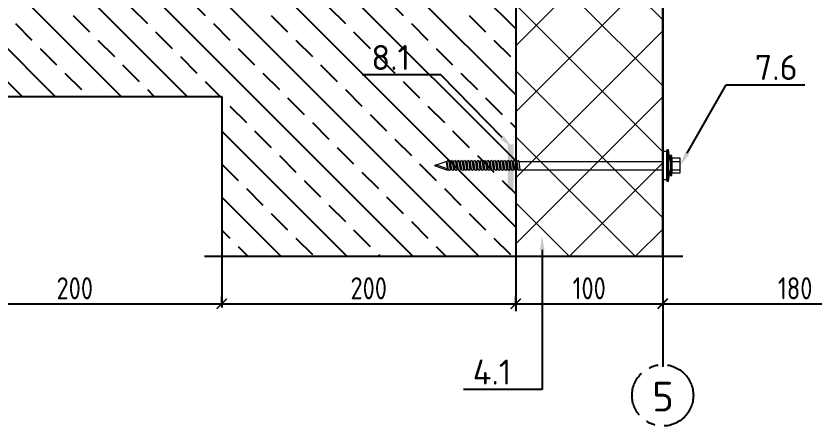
# Model space of a CAD drawing. Header units: millimetres. Extents: x -3689 to 3021565, y -698052 to -604547.
# Drawn here: x 2758341 to 2758884, y -668411 to -668132 of the extents above; entities that cross this region are included whole.
import ezdxf
from ezdxf import colors
from ezdxf.entities.mleader import LeaderData, LeaderLine
from ezdxf.math import Vec2, Vec3

# ---------------------------------------------------------------- set-up
doc = ezdxf.new("R2010")
doc.units = ezdxf.units.MM
doc.header["$PDMODE"] = 35
doc.linetypes.add('CENTER', pattern=[50.800000000000004, 31.75, -6.35, 6.35, -6.35])
doc.layers.get('0').update_dxf_attribs({"lineweight": 0})
doc.layers.get('Defpoints').update_dxf_attribs({"color": 4})
doc.layers.add('A-FLOR-DIMS', color=133, linetype='Continuous', lineweight=0)
for name, color, linetype in [('A-FLOR-IDEN', 14, 'Continuous'), ('A-WALL-PATT', 181, 'Continuous'), ('S-GRID', 133, 'CENTER'), ('S-METL', 14, 'Continuous'), ('S-WALL-PATT', 181, 'Continuous')]:
    doc.layers.add(name, color=color, linetype=linetype)
doc.styles.add('GOST 2.304', font='CS_Gost2304.shx')
doc.styles.add('ЕСКД', font='isocpeur.ttf')
doc.dimstyles.new('001.5', dxfattribs={"dimscale": 10, "dimtxt": 1.5, "dimasz": 0.7, "dimexe": 0.5, "dimexo": 0, "dimgap": 0.3, "dimtad": 1, "dimdec": 0, "dimrnd": 0.001, "dimtxsty": 'GOST 2.304', "dimblk": 'ARCHTICK', "dimcen": 0, "dimdle": 0.5, "dimclrd": 256, "dimclre": 256, "dimclrt": 256, "dimadec": 0, "dimazin": 2, "dimtfac": 0.75, "dimtdec": 0, "dimtmove": 1, "dimatfit": 3, "dimfxl": 1, "dimtolj": 1, "dimarcsym": 0})

# ---------------------------------------------------------------- blocks, each defined once
blk = doc.blocks.new('*U577')
at = {"lineweight": 0}
h = blk.add_hatch(dxfattribs=at)
h.set_pattern_fill('ANSI37', color=0, scale=10, style=0)
h.set_pattern_definition([(45, (40, -711.1328043282265), (-22.45064030267288, 22.45064030267288), []), (135, (40, -711.1328043282265), (-22.45064030267288, -22.45064030267288), [])])
h.paths.add_polyline_path([(0, 288.8671956717735), (0, 0), (100, 0), (100, 288.8671956717735)])
at = {"color": 5, "lineweight": 0}
for p, q in [((100, 288.8671956717735), (0, 288.8671956717735)), ((0, 0), (100, 0))]:
    blk.add_line(p, q, dxfattribs=at)
at = {"color": 5}
for p, q in [((0, 288.8671956717735), (0, 0)), ((100, 0), (100, 288.8671956717735))]:
    blk.add_line(p, q, dxfattribs=at)
blk = doc.blocks.new('_ARCHTICK')
at = {"color": 0, "linetype": 'ByBlock', "const_width": 0.15}
blk.add_lwpolyline([(-0.5, -0.5), (0.5, 0.5)], dxfattribs=at)
blk = doc.blocks.new('*D583')
at = {"layer": 'A-FLOR-DIMS', "lineweight": -2, "ltscale": 10, "transparency": 16777216}
for p, q in [((2758280.684678568, -668314.0933985176), (2758280.684678568, -668332.663010651)), ((2758480.684678568, -668327.663010651), (2758480.684678568, -668322.663010651)), ((2758275.684678568, -668327.663010651), (2758485.684678568, -668327.663010651))]:
    blk.add_line(p, q, dxfattribs=at)
at = {"layer": 'Defpoints', "color": 0, "ltscale": 10, "transparency": 16777216}
for p in [(2758280.684678568, -668314.0933985176), (2758480.684678568, -668327.663010651), (2758480.684678568, -668327.663010651)]:
    blk.add_point(p, dxfattribs=at)
at = {"layer": 'A-FLOR-DIMS', "lineweight": -2, "ltscale": 10, "transparency": 16777216, "xscale": 7, "yscale": 7, "zscale": 7, "rotation": 180}
blk.add_blockref('_ARCHTICK', (2758280.684678568, -668327.663010651), dxfattribs=at)
at = {"layer": 'A-FLOR-DIMS', "lineweight": -2, "ltscale": 10, "transparency": 16777216, "xscale": 7, "yscale": 7, "zscale": 7}
blk.add_blockref('_ARCHTICK', (2758480.684678568, -668327.663010651), dxfattribs=at)
at = {"layer": 'A-FLOR-DIMS', "ltscale": 10, "transparency": 16777216, "insert": (2758380.684678568, -668317.163010651), "char_height": 15, "attachment_point": 5, "style": 'GOST 2.304'}
blk.add_mtext('\\A1;200', dxfattribs=at)
blk = doc.blocks.new('*D584')
at = {"layer": 'A-FLOR-DIMS', "lineweight": -2, "ltscale": 10, "transparency": 16777216}
for p, q in [((2758680.684678568, -668257.6713027832), (2758680.684678568, -668332.663010651)), ((2758480.684678568, -668327.663010651), (2758480.684678568, -668322.663010651)), ((2758475.684678568, -668327.663010651), (2758685.684678568, -668327.663010651))]:
    blk.add_line(p, q, dxfattribs=at)
at = {"layer": 'Defpoints', "color": 0, "ltscale": 10, "transparency": 16777216}
for p in [(2758680.684678568, -668257.6713027832), (2758480.684678568, -668327.663010651), (2758680.684678568, -668327.663010651)]:
    blk.add_point(p, dxfattribs=at)
at = {"layer": 'A-FLOR-DIMS', "lineweight": -2, "ltscale": 10, "transparency": 16777216, "xscale": 7, "yscale": 7, "zscale": 7, "rotation": 180}
blk.add_blockref('_ARCHTICK', (2758480.684678568, -668327.663010651), dxfattribs=at)
at = {"layer": 'A-FLOR-DIMS', "lineweight": -2, "ltscale": 10, "transparency": 16777216, "xscale": 7, "yscale": 7, "zscale": 7}
blk.add_blockref('_ARCHTICK', (2758680.684678568, -668327.663010651), dxfattribs=at)
at = {"layer": 'A-FLOR-DIMS', "ltscale": 10, "transparency": 16777216, "insert": (2758580.684678568, -668317.163010651), "char_height": 15, "attachment_point": 5, "style": 'GOST 2.304'}
blk.add_mtext('\\A1;200', dxfattribs=at)
blk = doc.blocks.new('*D585')
at = {"layer": 'A-FLOR-DIMS', "lineweight": -2, "ltscale": 10, "transparency": 16777216}
for p, q in [((2758780.684678568, -668242.8031379913), (2758780.684678568, -668332.663010651)), ((2758680.684678568, -668327.663010651), (2758680.684678568, -668322.663010651)), ((2758675.684678568, -668327.663010651), (2758785.684678568, -668327.663010651))]:
    blk.add_line(p, q, dxfattribs=at)
at = {"layer": 'Defpoints', "color": 0, "ltscale": 10, "transparency": 16777216}
for p in [(2758780.684678568, -668242.8031379913), (2758680.684678568, -668327.663010651), (2758780.684678568, -668327.663010651)]:
    blk.add_point(p, dxfattribs=at)
at = {"layer": 'A-FLOR-DIMS', "lineweight": -2, "ltscale": 10, "transparency": 16777216, "xscale": 7, "yscale": 7, "zscale": 7, "rotation": 180}
blk.add_blockref('_ARCHTICK', (2758680.684678568, -668327.663010651), dxfattribs=at)
at = {"layer": 'A-FLOR-DIMS', "lineweight": -2, "ltscale": 10, "transparency": 16777216, "xscale": 7, "yscale": 7, "zscale": 7}
blk.add_blockref('_ARCHTICK', (2758780.684678568, -668327.663010651), dxfattribs=at)
at = {"layer": 'A-FLOR-DIMS', "ltscale": 10, "transparency": 16777216, "insert": (2758730.684678568, -668317.163010651), "char_height": 15, "attachment_point": 5, "style": 'GOST 2.304'}
blk.add_mtext('\\A1;100', dxfattribs=at)
blk = doc.blocks.new('*D586')
at = {"layer": 'A-FLOR-DIMS', "lineweight": -2, "ltscale": 10, "transparency": 16777216}
for p, q in [((2758780.684678568, -667815.1944610759), (2758780.684678568, -668332.663010651)), ((2758960.987209867, -667986.7082305051), (2758960.987209867, -668332.663010651)), ((2758775.684678568, -668327.663010651), (2758965.987209867, -668327.663010651))]:
    blk.add_line(p, q, dxfattribs=at)
at = {"layer": 'Defpoints', "color": 0, "ltscale": 10, "transparency": 16777216}
for p in [(2758780.684678568, -667815.1944610759), (2758960.987209867, -667986.7082305051), (2758960.987209867, -668327.663010651)]:
    blk.add_point(p, dxfattribs=at)
at = {"layer": 'A-FLOR-DIMS', "lineweight": -2, "ltscale": 10, "transparency": 16777216, "xscale": 7, "yscale": 7, "zscale": 7, "rotation": 180}
blk.add_blockref('_ARCHTICK', (2758780.684678568, -668327.663010651), dxfattribs=at)
at = {"layer": 'A-FLOR-DIMS', "lineweight": -2, "ltscale": 10, "transparency": 16777216, "xscale": 7, "yscale": 7, "zscale": 7}
blk.add_blockref('_ARCHTICK', (2758960.987209867, -668327.663010651), dxfattribs=at)
at = {"layer": 'A-FLOR-DIMS', "ltscale": 10, "transparency": 16777216, "insert": (2758870.835944218, -668317.163010651), "char_height": 15, "attachment_point": 5, "style": 'GOST 2.304'}
blk.add_mtext('\\A1;180', dxfattribs=at)
blk = doc.blocks.new('*U558')
at = {"lineweight": 0, "ltscale": 10}
for p, q in [((-5.095994903997053, 6.794659872000919), (-6.228438215970528, 6.794659872000918)), ((-6.228438215970528, 6.794659872000918), (-6.228438215970526, -6.794659872000921)), ((-3.963551591994475, 10.75821146399539), (-5.095994903997052, 2.831108280006446)), ((-5.095994903997051, -6.794659872000921), (-5.095994903997053, 6.794659872000919)), ((-2.831108279991896, 10.75821146399539), (-3.963551591994475, 10.75821146399539)), ((-3.963551591994475, 10.75821146399539), (-3.963551591994472, -10.75821146399539)), ((-2.831108279991894, -10.75821146399539), (-2.831108279991896, 10.75821146399539)), ((-1.281526967877866e-15, 9.625768151992814), (-2.831108279991896, 9.625768151992814)), ((-2.831108279991896, 9.625768151992814), (-2.831108279991894, -9.625768151992814)), ((1.281526967877866e-15, -9.625768151992814), (-1.281526967877866e-15, 9.625768151992814)), ((-6.228438215970528, 5.095994904011603), (-11.89065477595432, 5.095994904011603)), ((-11.89065477595432, 5.095994904011603), (-11.89065477595432, -5.095994904011606)), ((-6.228438215970528, 2.831108280006446), (-11.89065477595432, 2.831108280006445)), ((-6.228438215970526, -5.095994904011605), (-6.228438215970528, 5.095994904011603)), ((97.13128801579344, 2.831108280006468), (-3.768686751559613e-16, 2.831108280006446)), ((97.13128801570596, 2.831108280631208), (97.58426534051284, 3.510574267826934)), ((97.9239983341107, -2.831108279352581), (97.13128801570596, 2.831108280631208)), ((97.58426534051284, 3.510574267826934), (98.26373132770857, 2.831108280631208)), ((98.26373132770857, 2.831108280631208), (99.05644164611326, -2.831108279352581)), ((98.26373132770857, 2.831108280631208), (99.39617463971112, 2.831108280631208)), ((99.39617463971112, 2.831108280631208), (99.849151964518, 3.510574267826934)), ((100.1888849581159, -2.831108279352581), (99.39617463971112, 2.831108280631208)), ((99.849151964518, 3.510574267826934), (100.5286179517137, 2.831108280631208)), ((100.5286179517137, 2.831108280631208), (101.3213282701184, -2.831108279352581)), ((100.5286179517137, 2.831108280631208), (101.6610612637163, 2.831108280631208)), ((101.6610612637163, 2.831108280631208), (102.1140385885231, 3.510574267826935)), ((102.453771582121, -2.831108279352581), (101.6610612637163, 2.831108280631208)), ((102.1140385885231, 3.510574267826935), (102.7935045757189, 2.831108280631209)), ((102.7935045757189, 2.831108280631209), (103.5862148941236, -2.831108279352581)), ((102.7935045757189, 2.831108280631209), (103.9259478877214, 2.831108280631209)), ((103.9259478877214, 2.831108280631209), (104.3789252125283, 3.510574267826935)), ((104.7186582061262, -2.83110827935258), (103.9259478877214, 2.831108280631209)), ((104.3789252125283, 3.510574267826935), (105.058391199724, 2.831108280631209)), ((105.058391199724, 2.831108280631209), (105.8511015181287, -2.83110827935258)), ((105.058391199724, 2.831108280631209), (106.1908345117266, 2.83110828063121)), ((106.1908345117266, 2.83110828063121), (106.6438118365335, 3.510574267826936)), ((106.9835448301313, -2.83110827935258), (106.1908345117266, 2.83110828063121)), ((106.6438118365335, 3.510574267826936), (107.3232778237291, 2.83110828063121)), ((107.3232778237291, 2.83110828063121), (108.1159881421048, -2.83110827935258)), ((107.3232778237291, 2.83110828063121), (108.4557211357609, 2.83110828063121)), ((108.4557211357609, 2.83110828063121), (108.9086984605095, 3.510574267826936)), ((109.2484314541074, -2.83110827935258), (108.4557211357609, 2.83110828063121)), ((108.9086984605095, 3.510574267826936), (109.5881644477052, 2.83110828063121)), ((109.5881644477052, 2.83110828063121), (110.38087476611, -2.831108279352579)), ((109.5881644477052, 2.83110828063121), (110.7206077597078, 2.83110828063121)), ((110.7206077597078, 2.83110828063121), (111.1735850845438, 3.510574267826936)), ((111.5133180781416, -2.831108279352579), (110.7206077597078, 2.83110828063121)), ((111.1735850845438, 3.510574267826936), (111.8530510717395, 2.83110828063121)), ((111.8530510717395, 2.83110828063121), (112.6457613901442, -2.83110827935258)), ((111.8530510717395, 2.83110828063121), (112.9854943837421, 2.831108280631211)), ((112.9854943837421, 2.831108280631211), (113.4384717084907, 3.510574267826936)), ((113.7782047021468, -2.831108279352579), (112.9854943837421, 2.831108280631211)), ((113.4384717084907, 3.510574267826936), (114.1179376957446, 2.831108280631211)), ((114.1179376957446, 2.831108280631211), (114.9106480141203, -2.831108279352579)), ((114.1179376957446, 2.831108280631211), (115.2503810077181, 2.831108280631211)), ((115.2503810077181, 2.831108280631211), (115.703358332525, 3.510574267826937)), ((116.0430913261229, -2.831108279352579), (115.2503810077181, 2.831108280631211)), ((115.703358332525, 3.510574267826937), (116.3828243197207, 2.831108280631211)), ((116.3828243197207, 2.831108280631211), (117.1755346381254, -2.831108279352579)), ((116.3828243197207, 2.831108280631211), (117.5152676317233, 2.831108280631211)), ((117.5152676317233, 2.831108280631211), (117.9682449565593, 3.510574267826937)), ((118.3079779501571, -2.831108279352579), (117.5152676317233, 2.831108280631211)), ((117.9682449565593, 3.510574267826937), (118.647710943755, 2.831108280631211)), ((118.647710943755, 2.831108280631211), (119.4404212621015, -2.831108279352579)), ((118.647710943755, 2.831108280631211), (119.7801542557575, 2.831108280631211)), ((119.7801542556993, 2.831108280631211), (120.2331315805062, 3.510574267826938)), ((120.5728645741041, -2.831108279352578), (119.7801542556993, 2.831108280631211)), ((120.2331315805062, 3.510574267826938), (120.9125975677019, 2.831108280631212)), ((120.9125975677019, 2.831108280631212), (121.7053078861357, -2.831108279352578)), ((120.9125975677019, 2.831108280631212), (122.0450408797336, 2.831108280631211)), ((122.0450408797336, 2.831108280631211), (122.4980182045405, 3.510574267826938)), ((122.8377511981383, -2.831108279352578), (122.0450408797336, 2.831108280631211)), ((122.4980182045405, 3.510574267826938), (123.1774841917362, 2.831108280631212)), ((123.1774841917362, 2.831108280631212), (123.9701945101409, -2.831108279352577)), ((123.1774841917362, 2.831108280631212), (124.3099275037387, 2.831108280631212)), ((124.3099275037387, 2.831108280631212), (124.7629048285165, 3.510574267826938)), ((125.1026378221435, -2.831108279352577), (124.3099275037387, 2.831108280631212)), ((124.7629048285165, 3.510574267826938), (125.4423708157413, 2.831108280631212)), ((125.4423708157413, 2.831108280631212), (126.2350811341169, -2.831108279352577)), ((125.4423708157413, 2.831108280631212), (126.5748141277148, 2.831108280631212)), ((126.5748141277148, 2.831108280631212), (127.0277914525217, 3.510574267826938)), ((127.3675244461195, -2.831108279352577), (126.5748141277148, 2.831108280631212)), ((127.0277914525217, 3.510574267826938), (127.7072574397174, 2.831108280631212)), ((127.7072574397174, 2.831108280631212), (128.4999677581221, -2.831108279352577)), ((127.7072574397174, 2.831108280631212), (128.8397007517199, 2.831108280631212)), ((128.8397007517199, 2.831108280631212), (129.2926780765559, 3.510574267826938)), ((129.6324110701538, -2.831108279352577), (128.8397007517199, 2.831108280631212)), ((129.2926780765559, 3.510574267826938), (129.9721440637516, 2.831108280631212)), ((129.9721440637516, 2.831108280631212), (130.7648543820982, -2.831108279352577)), ((129.9721440637516, 2.831108280631212), (131.1045873757542, 2.831108280631213)), ((131.1045873757542, 2.831108280631213), (131.5575647005029, 3.510574267826939)), ((131.8972976941007, -2.831108279352577), (131.1045873757542, 2.831108280631213)), ((131.5575647005029, 3.510574267826939), (132.2370306876986, 2.831108280631213)), ((132.2370306876986, 2.831108280631213), (133.0297410061324, -2.831108279352577)), ((132.2370306876986, 2.831108280631213), (133.3694739997303, 2.831108280631213)), ((133.3694739997303, 2.831108280631213), (133.8224513245372, 3.510574267826939)), ((134.162184318135, -2.831108279352576), (133.3694739997303, 2.831108280631213)), ((133.8224513245372, 3.510574267826939), (134.5019173117329, 2.831108280631213)), ((134.5019173117329, 2.831108280631213), (135.2946276301375, -2.831108279352576)), ((134.5019173117329, 2.831108280631213), (135.6343606237354, 2.831108280631213)), ((135.6343606237354, 2.831108280631213), (136.0873379485132, 3.510574267826939)), ((136.4270709421693, -2.831108279352576), (135.6343606237354, 2.831108280631213)), ((136.0873379485132, 3.510574267826939), (136.7668039357671, 2.831108280631213)), ((136.7668039357671, 2.831108280631213), (137.5595142541137, -2.831108279352576)), ((136.7668039357671, 2.831108280631213), (137.8992472477115, 2.831108280631214)), ((137.8992472477115, 2.831108280631214), (138.3522245725183, 3.51057426782694)), ((138.6919575661162, -2.831108279352576), (137.8992472477115, 2.831108280631214)), ((138.3522245725183, 3.51057426782694), (139.0316905597141, 2.831108280631214)), ((139.0316905597141, 2.831108280631214), (139.8244008781479, -2.831108279352576)), ((139.0316905597141, 2.831108280631214), (140.1641338717457, 2.831108280631214)), ((140.1641338717457, 2.831108280631214), (140.6171111965526, 3.51057426782694)), ((140.9568441901505, -2.831108279352576), (140.1641338717457, 2.831108280631214)), ((140.6171111965526, 3.51057426782694), (141.2965771837484, 2.831108280631214)), ((141.2965771837484, 2.831108280631214), (142.0892875020948, -2.831108279352575)), ((141.2965771837484, 2.831108280631214), (142.4290204957509, 2.831108280631214)), ((142.4290204957509, 2.831108280631214), (142.8819978205287, 3.510574267826941)), ((143.2217308141265, -2.831108279352575), (142.4290204957509, 2.831108280631214)), ((142.8819978205287, 3.510574267826941), (143.5614638077244, 2.831108280631214)), ((143.5614638077244, 2.831108280631214), (144.3541741261291, -2.831108279352575)), ((143.5614638077244, 2.831108280631214), (144.693907119727, 2.831108280631215)), ((144.693907119727, 2.831108280631215), (145.1468844445338, 3.510574267826941)), ((145.4866174381317, -2.831108279352575), (144.693907119727, 2.831108280631215)), ((145.1468844445338, 3.510574267826941), (145.8263504317295, 2.831108280631215)), ((145.8263504317295, 2.831108280631215), (146.6190607501343, -2.831108279352575)), ((-6.228438215970527, -2.831108279977343), (-11.89065477595432, -2.831108279977345)), ((-11.89065477595432, -5.095994904011606), (-6.228438215970526, -5.095994904011605)), ((-5.095994903997052, -2.831108279977343), (-3.963551591994472, -10.75821146399539)), ((97.9239983341107, -2.831108279352581), (3.768686751559613e-16, -2.831108279977344)), ((98.6034643213064, -3.6238185977864), (97.9239983341107, -2.831108279352581)), ((99.05644164611326, -2.831108279352581), (98.6034643213064, -3.6238185977864)), ((99.05644164611326, -2.831108279352581), (100.1888849581159, -2.831108279352581)), ((100.8683509453116, -3.6238185977864), (100.1888849581159, -2.831108279352581)), ((101.3213282701184, -2.831108279352581), (100.8683509453116, -3.6238185977864)), ((101.3213282701184, -2.831108279352581), (102.453771582121, -2.831108279352581)), ((103.1332375693167, -3.6238185977864), (102.453771582121, -2.831108279352581)), ((103.5862148941236, -2.831108279352581), (103.1332375693167, -3.6238185977864)), ((103.5862148941236, -2.831108279352581), (104.7186582061262, -2.83110827935258)), ((105.3981241933219, -3.623818597786399), (104.7186582061262, -2.83110827935258)), ((105.8511015181287, -2.83110827935258), (105.3981241933219, -3.623818597786399)), ((105.8511015181287, -2.83110827935258), (106.9835448301313, -2.83110827935258)), ((107.6630108173271, -3.623818597786399), (106.9835448301313, -2.83110827935258)), ((108.1159881421048, -2.83110827935258), (107.6630108173271, -3.623818597786399)), ((108.115988142163, -2.83110827935258), (109.2484314541074, -2.83110827935258)), ((109.9278974413031, -3.623818597786399), (109.2484314541074, -2.83110827935258)), ((110.38087476611, -2.831108279352579), (109.9278974413031, -3.623818597786399)), ((110.38087476611, -2.831108279352579), (111.5133180781416, -2.831108279352579)), ((112.1927840653374, -3.623818597786399), (111.5133180781416, -2.831108279352579)), ((112.6457613901442, -2.83110827935258), (112.1927840653374, -3.623818597786399)), ((112.6457613901442, -2.83110827935258), (113.7782047021468, -2.831108279352579)), ((114.4576706893425, -3.623818597786399), (113.7782047021468, -2.831108279352579)), ((114.9106480141203, -2.831108279352579), (114.4576706893425, -3.623818597786399)), ((114.9106480141203, -2.831108279352579), (116.0430913261229, -2.831108279352579)), ((116.7225573133186, -3.623818597786398), (116.0430913261229, -2.831108279352579)), ((117.1755346381254, -2.831108279352579), (116.7225573133186, -3.623818597786398)), ((117.1755346381254, -2.831108279352579), (118.3079779501571, -2.831108279352579)), ((118.9874439373529, -3.623818597786397), (118.3079779501571, -2.831108279352579)), ((119.4404212621015, -2.831108279352579), (118.9874439373529, -3.623818597786397)), ((119.4404212621015, -2.831108279352579), (120.5728645741041, -2.831108279352578)), ((121.2523305612998, -3.623818597786398), (120.5728645741041, -2.831108279352578)), ((121.7053078861357, -2.831108279352578), (121.2523305612998, -3.623818597786398)), ((121.7053078861357, -2.831108279352578), (122.8377511981383, -2.831108279352578)), ((123.517217185334, -3.623818597786397), (122.8377511981383, -2.831108279352578)), ((123.9701945101409, -2.831108279352577), (123.517217185334, -3.623818597786397)), ((123.9701945101409, -2.831108279352577), (125.1026378221435, -2.831108279352577)), ((125.7821038093392, -3.623818597786397), (125.1026378221435, -2.831108279352577)), ((126.2350811341169, -2.831108279352577), (125.7821038093392, -3.623818597786397)), ((126.2350811341169, -2.831108279352577), (127.3675244461195, -2.831108279352577)), ((128.0469904333153, -3.623818597786397), (127.3675244461195, -2.831108279352577)), ((128.4999677581221, -2.831108279352577), (128.0469904333153, -3.623818597786397)), ((128.4999677581221, -2.831108279352577), (129.6324110701538, -2.831108279352577)), ((130.3118770573495, -3.623818597786396), (129.6324110701538, -2.831108279352577)), ((130.7648543820982, -2.831108279352577), (130.3118770573495, -3.623818597786396)), ((130.7648543821564, -2.831108279352577), (131.8972976941007, -2.831108279352577)), ((132.5767636812965, -3.623818597786396), (131.8972976941007, -2.831108279352577)), ((133.0297410061324, -2.831108279352577), (132.5767636812965, -3.623818597786396)), ((133.0297410061324, -2.831108279352577), (134.162184318135, -2.831108279352576)), ((134.8416503053307, -3.623818597786395), (134.162184318135, -2.831108279352576)), ((135.2946276301375, -2.831108279352576), (134.8416503053307, -3.623818597786395)), ((135.2946276301375, -2.831108279352576), (136.4270709421693, -2.831108279352576)), ((137.106536929365, -3.623818597786395), (136.4270709421693, -2.831108279352576)), ((137.5595142541137, -2.831108279352576), (137.106536929365, -3.623818597786395)), ((137.5595142541137, -2.831108279352576), (138.6919575661162, -2.831108279352576)), ((139.3714235533119, -3.623818597786395), (138.6919575661162, -2.831108279352576)), ((139.8244008781479, -2.831108279352576), (139.3714235533119, -3.623818597786395)), ((139.8244008781479, -2.831108279352576), (140.9568441901505, -2.831108279352576)), ((141.6363101773462, -3.623818597786395), (140.9568441901505, -2.831108279352576)), ((142.0892875020948, -2.831108279352575), (141.6363101773462, -3.623818597786395)), ((142.0892875020948, -2.831108279352575), (143.2217308141265, -2.831108279352575)), ((143.9011968013222, -3.623818597786395), (143.2217308141265, -2.831108279352575)), ((144.3541741261291, -2.831108279352575), (143.9011968013222, -3.623818597786395)), ((144.3541741261291, -2.831108279352575), (145.4866174381317, -2.831108279352575)), ((146.1660834253274, -3.623818597786394), (145.4866174381317, -2.831108279352575)), ((146.6190607501343, -2.831108279352575), (146.1660834253274, -3.623818597786394)), ((-6.228438215970526, -6.794659872000921), (-5.095994903997051, -6.794659872000921)), ((-3.963551591994472, -10.75821146399539), (-2.831108279991894, -10.75821146399539)), ((-2.831108279991894, -9.625768151992814), (1.281526967877866e-15, -9.625768151992814))]:
    blk.add_line(p, q, dxfattribs=at)
at = {"lineweight": 0}
for p, q in [((146.8886464801652, 2.831108278040746), (145.8263504317295, 2.831108280631215)), ((147.3713100126273, -2.831108281253646), (146.7072262313287, 2.117684101250747)), ((146.70909794503, 2.161024022491065), (146.893966717084, 2.850963672529703)), ((153.7987005565516, -0.4732662165112133), (146.7798086231488, 2.038549535352106)), ((154.8238784899932, 0.198568508423527), (147.0164412042232, 2.921674350648347)), ((147.3713100126273, -2.831108281253646), (146.6190607501343, -2.831108279352575)), ((154.8238803159162, -0.1985701278927154), (147.3713100126273, -2.831108281253646))]:
    blk.add_line(p, q, dxfattribs=at)
for centre, radius, start, end in [((146.8056905276591, 2.135142117980823), 0.1, 165.0000000000119, 255.0000000000055), ((146.990559299713, 2.825081768019404), 0.1, 75.00000000000556, 164.9999999999867), ((154.8000000000021, -9.195248439688996e-07), 0.2, 276.8575673055636, 83.14295955171711)]:
    blk.add_arc(centre, radius, start, end, dxfattribs=at)

msp = doc.modelspace()

# ---------------------------------------------------------------- hatches: boundary and pattern name
at = {"layer": 'A-WALL-PATT', "ltscale": 100}
h = msp.add_hatch(dxfattribs=at)
h.set_pattern_fill('ANSI33', color=250, scale=5, angle=90)
h.set_pattern_definition([(135, (2781919.272261833, -853428.1280911653), (-22.45064030267288, -22.45064030267288), []), (135, (2781919.272261833, -853405.6774411653), (-22.45064030267288, -22.45064030267288), [15.875, -7.9375])])
h.paths.add_polyline_path([(2758280.684678568, -668186.7082305051), (2758280.684678568, -667986.7082305051), (2757998.688483869, -667986.7082305051), (2757998.688483869, -668186.7082305051)])
h.paths.add_polyline_path([(2758480.684678568, -668186.7082305051), (2758480.684678568, -668295.5754261769), (2758680.684678568, -668295.5754261769), (2758680.684678568, -668006.7082305051), (2758680.576200874, -668006.7082305051), (2758680.576200874, -667986.7082305051), (2758550.684678568, -667986.7082305051), (2758510.684678568, -667986.7082305051), (2758280.684678568, -667986.7082305051), (2758280.684678568, -668186.7082305051)])
h.paths.add_polyline_path([(2758598.997178568, -668070.5405421897), (2758632.372178568, -668070.5405421897), (2758632.372178568, -668047.4192218462), (2758598.997178568, -668047.4192218462)], flags=16)
h.paths.add_polyline_path([(2758517.184678568, -668070.5405421897), (2758544.184678568, -668070.5405421897), (2758544.184678568, -668048.0405421897), (2758517.184678568, -668048.0405421897)], flags=16)
h.paths.add_polyline_path([(2758377.309678568, -668069.9595874653), (2758414.059678568, -668069.9595874653), (2758414.059678568, -668045.6763576729), (2758377.309678568, -668045.6763576729)], flags=16)
at = {"layer": 'S-WALL-PATT', "lineweight": 0, "ltscale": 10}
h = msp.add_hatch(color=250, dxfattribs=at)
h.dxf.hatch_style = 1
h.paths.add_polyline_path([(2758679.234559503, -668219.1799909095), (2758675.202194229, -668219.1799909095), (2758675.202194229, -668250.0012482433), (2758679.234559503, -668250.0012482433)])

# ---------------------------------------------------------------- linework, layer by layer
at = {"layer": 'S-GRID', "color": 250, "ltscale": 5}
msp.add_line((2758780.684678568, -667815.1944610759), (2758780.684678568, -668370.5314675157), dxfattribs=at)
at = {"layer": 'S-GRID', "color": 250}
msp.add_circle((2758780.684678568, -668389.9937744632), 20.86386980832669, dxfattribs=at)
at = {"layer": 'S-METL', "color": 250, "ltscale": 10}
for p, q in [((2757998.688483869, -668186.7082305051), (2758480.684678568, -668186.7082305051)), ((2758480.684678568, -668186.7082305051), (2758480.684678568, -668330.163010651)), ((2758794.344215884, -668295.5754261769), (2758469.048190858, -668295.5754261769))]:
    msp.add_line(p, q, dxfattribs=at)

# ---------------------------------------------------------------- block references
at = {"layer": 'A-WALL-PATT', "color": 250, "lineweight": 0, "rotation": 180}
msp.add_blockref('*U577', (2758780.684678568, -668006.7082305051), dxfattribs=at)
at = {"layer": 'S-METL', "color": 250, "ltscale": 2, "rotation": 180}
msp.add_blockref('*U558', (2758780.684678568, -668233.6526536914), dxfattribs=at)

# ---------------------------------------------------------------- texts
at = {"layer": 'S-GRID', "color": 250, "insert": (2758780.908256583, -668390.8765016804), "char_height": 20.18932363636363, "width": 571.4791278457018, "attachment_point": 5, "style": 'ЕСКД'}
msp.add_mtext('5', dxfattribs=at)

# ---------------------------------------------------------------- dimensions: what is measured, and where the dimension line sits
at = {"layer": 'A-FLOR-DIMS', "color": 250, "ltscale": 10}
for base, p1, p2, picture, middle in [((2758960.987209867, -668327.663010651), (2758780.684678568, -667815.1944610759), (2758960.987209867, -667986.7082305051), '*D586', (2758870.835944218, -668317.163010651)), ((2758780.684678568, -668327.663010651), (2758680.684678568, -668327.663010651), (2758780.684678568, -668242.8031379913), '*D585', (2758730.684678568, -668317.163010651)), ((2758680.684678568, -668327.663010651), (2758480.684678568, -668327.663010651), (2758680.684678568, -668257.6713027832), '*D584', (2758580.684678568, -668317.163010651)), ((2758480.684678568, -668327.663010651), (2758280.684678568, -668314.0933985176), (2758480.684678568, -668327.663010651), '*D583', (2758380.684678568, -668317.163010651))]:
    dim = msp.add_linear_dim(base=base, p1=p1, p2=p2, dimstyle='001.5', dxfattribs=at)
    dim.commit()
    dim.dimension.update_dxf_attribs({"geometry": picture, "text_midpoint": middle})

# ---------------------------------------------------------------- leaders
at = {"layer": 'A-FLOR-IDEN', "color": 250}
ml = msp.add_multileader_mtext('Standard', dxfattribs=at)
ml.set_content('8.1', color=250, style='ЕСКД')
ml.set_leader_properties()
ml.build(insert=Vec2(0, 0))
ml.multileader.update_dxf_attribs({"text_left_attachment_type": 6, "text_right_attachment_type": 6, "dogleg_length": 20.96987534605703, "arrow_head_size": 9.600000000000001})
ctx = ml.context
ctx.base_point, ctx.char_height, ctx.arrow_head_size, ctx.landing_gap_size, ctx.plane_origin = Vec3(2758586.727904808, -668172.0879756375), 17, 9.600000000000001, 0, Vec3(2758530.641070843, -668277.9507710424)
ctx.left_attachment, ctx.right_attachment, ctx.text_align_type = 6, 6, 2
notes = []
notes.append((ctx, [(1, (1, 1, 0), (2758629.797780154, -668172.0879756375), (-1, 0), 20.96987534605703, [(0, [(2758678.25299617, -668221.5341782061)], 0, [])])]))
ctx.mtext.insert, ctx.mtext.defined_height, ctx.mtext.alignment, ctx.mtext.flow_direction = Vec3(2758608.827904808, -668151.6879756375), 125.4088915666272, 3, 5
ml = msp.add_multileader_mtext('Standard', dxfattribs=at)
ml.set_content('7.6', color=250, style='ЕСКД')
ml.set_leader_properties()
ml.build(insert=Vec2(0, 0))
ml.multileader.update_dxf_attribs({"text_left_attachment_type": 6, "text_right_attachment_type": 6, "dogleg_length": 20.96987534605703, "arrow_head_size": 9.600000000000001})
ctx = ml.context
ctx.base_point, ctx.char_height, ctx.arrow_head_size, ctx.landing_gap_size, ctx.plane_origin = Vec3(2758844.953573482, -668178.8628962974), 17, 9.600000000000001, 0, Vec3(2758933.403287091, -668280.330630992)
ctx.left_attachment, ctx.right_attachment, ctx.text_align_type = 6, 6, 2
notes.append((ctx, [(1, (1, 1, 0), (2758823.983698136, -668178.8628962974), (1, 0), 20.96987534605703, [(0, [(2758792.575333344, -668233.6526536914)], 0, [])])]))
ctx.mtext.insert, ctx.mtext.width, ctx.mtext.alignment, ctx.mtext.flow_direction = Vec3(2758872.536547429, -668158.4628962973), 77.51149692218215, 3, 5
ml = msp.add_multileader_mtext('Standard', dxfattribs=at)
ml.set_content('4.1', color=250, style='ЕСКД')
ml.set_leader_properties()
ml.build(insert=Vec2(0, 0))
ml.multileader.update_dxf_attribs({"text_left_attachment_type": 6, "text_right_attachment_type": 6, "dogleg_length": 20.96987534605703, "arrow_head_size": 9.600000000000001})
ctx = ml.context
ctx.base_point, ctx.char_height, ctx.arrow_head_size, ctx.landing_gap_size, ctx.plane_origin, ctx.plane_x_axis, ctx.plane_y_axis = Vec3(2758653.941254437, -668386.0179836858), 17, 9.600000000000001, 0, Vec3(2758557.924981399, -668411.429324023), Vec3(1, 2.258681448315656e-12), Vec3(-2.258681448315656e-12, 1)
ctx.left_attachment, ctx.right_attachment, ctx.text_align_type = 6, 6, 2
notes.append((ctx, [(1, (1, 1, 0), (2758698.711129782, -668386.0179836858), (-1, -2.258681448315656e-12), 20.96987534605703, [(0, [(2758698.663083146, -668281.4244644534)], 0, [])])]))
ctx.mtext.insert, ctx.mtext.text_direction, ctx.mtext.rotation, ctx.mtext.width, ctx.mtext.alignment, ctx.mtext.flow_direction = Vec3(2758677.741254436, -668365.6179836858), Vec3(1, 2.258882650657248e-12), 2.258882650657248e-12, 77.51149692218215, 3, 5
for ctx, leaders in notes:
    for number, flags, end, landing, length, lines in leaders:
        leader = LeaderData()
        leader.index, (leader.has_last_leader_line, leader.has_dogleg_vector, leader.attachment_direction) = number, flags
        leader.last_leader_point, leader.dogleg_vector, leader.dogleg_length = Vec3(end), Vec3(landing), length
        for number, points, colour, breaks in lines:
            line = LeaderLine()
            line.index, line.vertices, line.color, line.breaks = number, Vec3.list(points), colors.encode_raw_color(colour), breaks
            leader.lines.append(line)
        ctx.leaders.append(leader)

doc.saveas('drawing.dxf')
